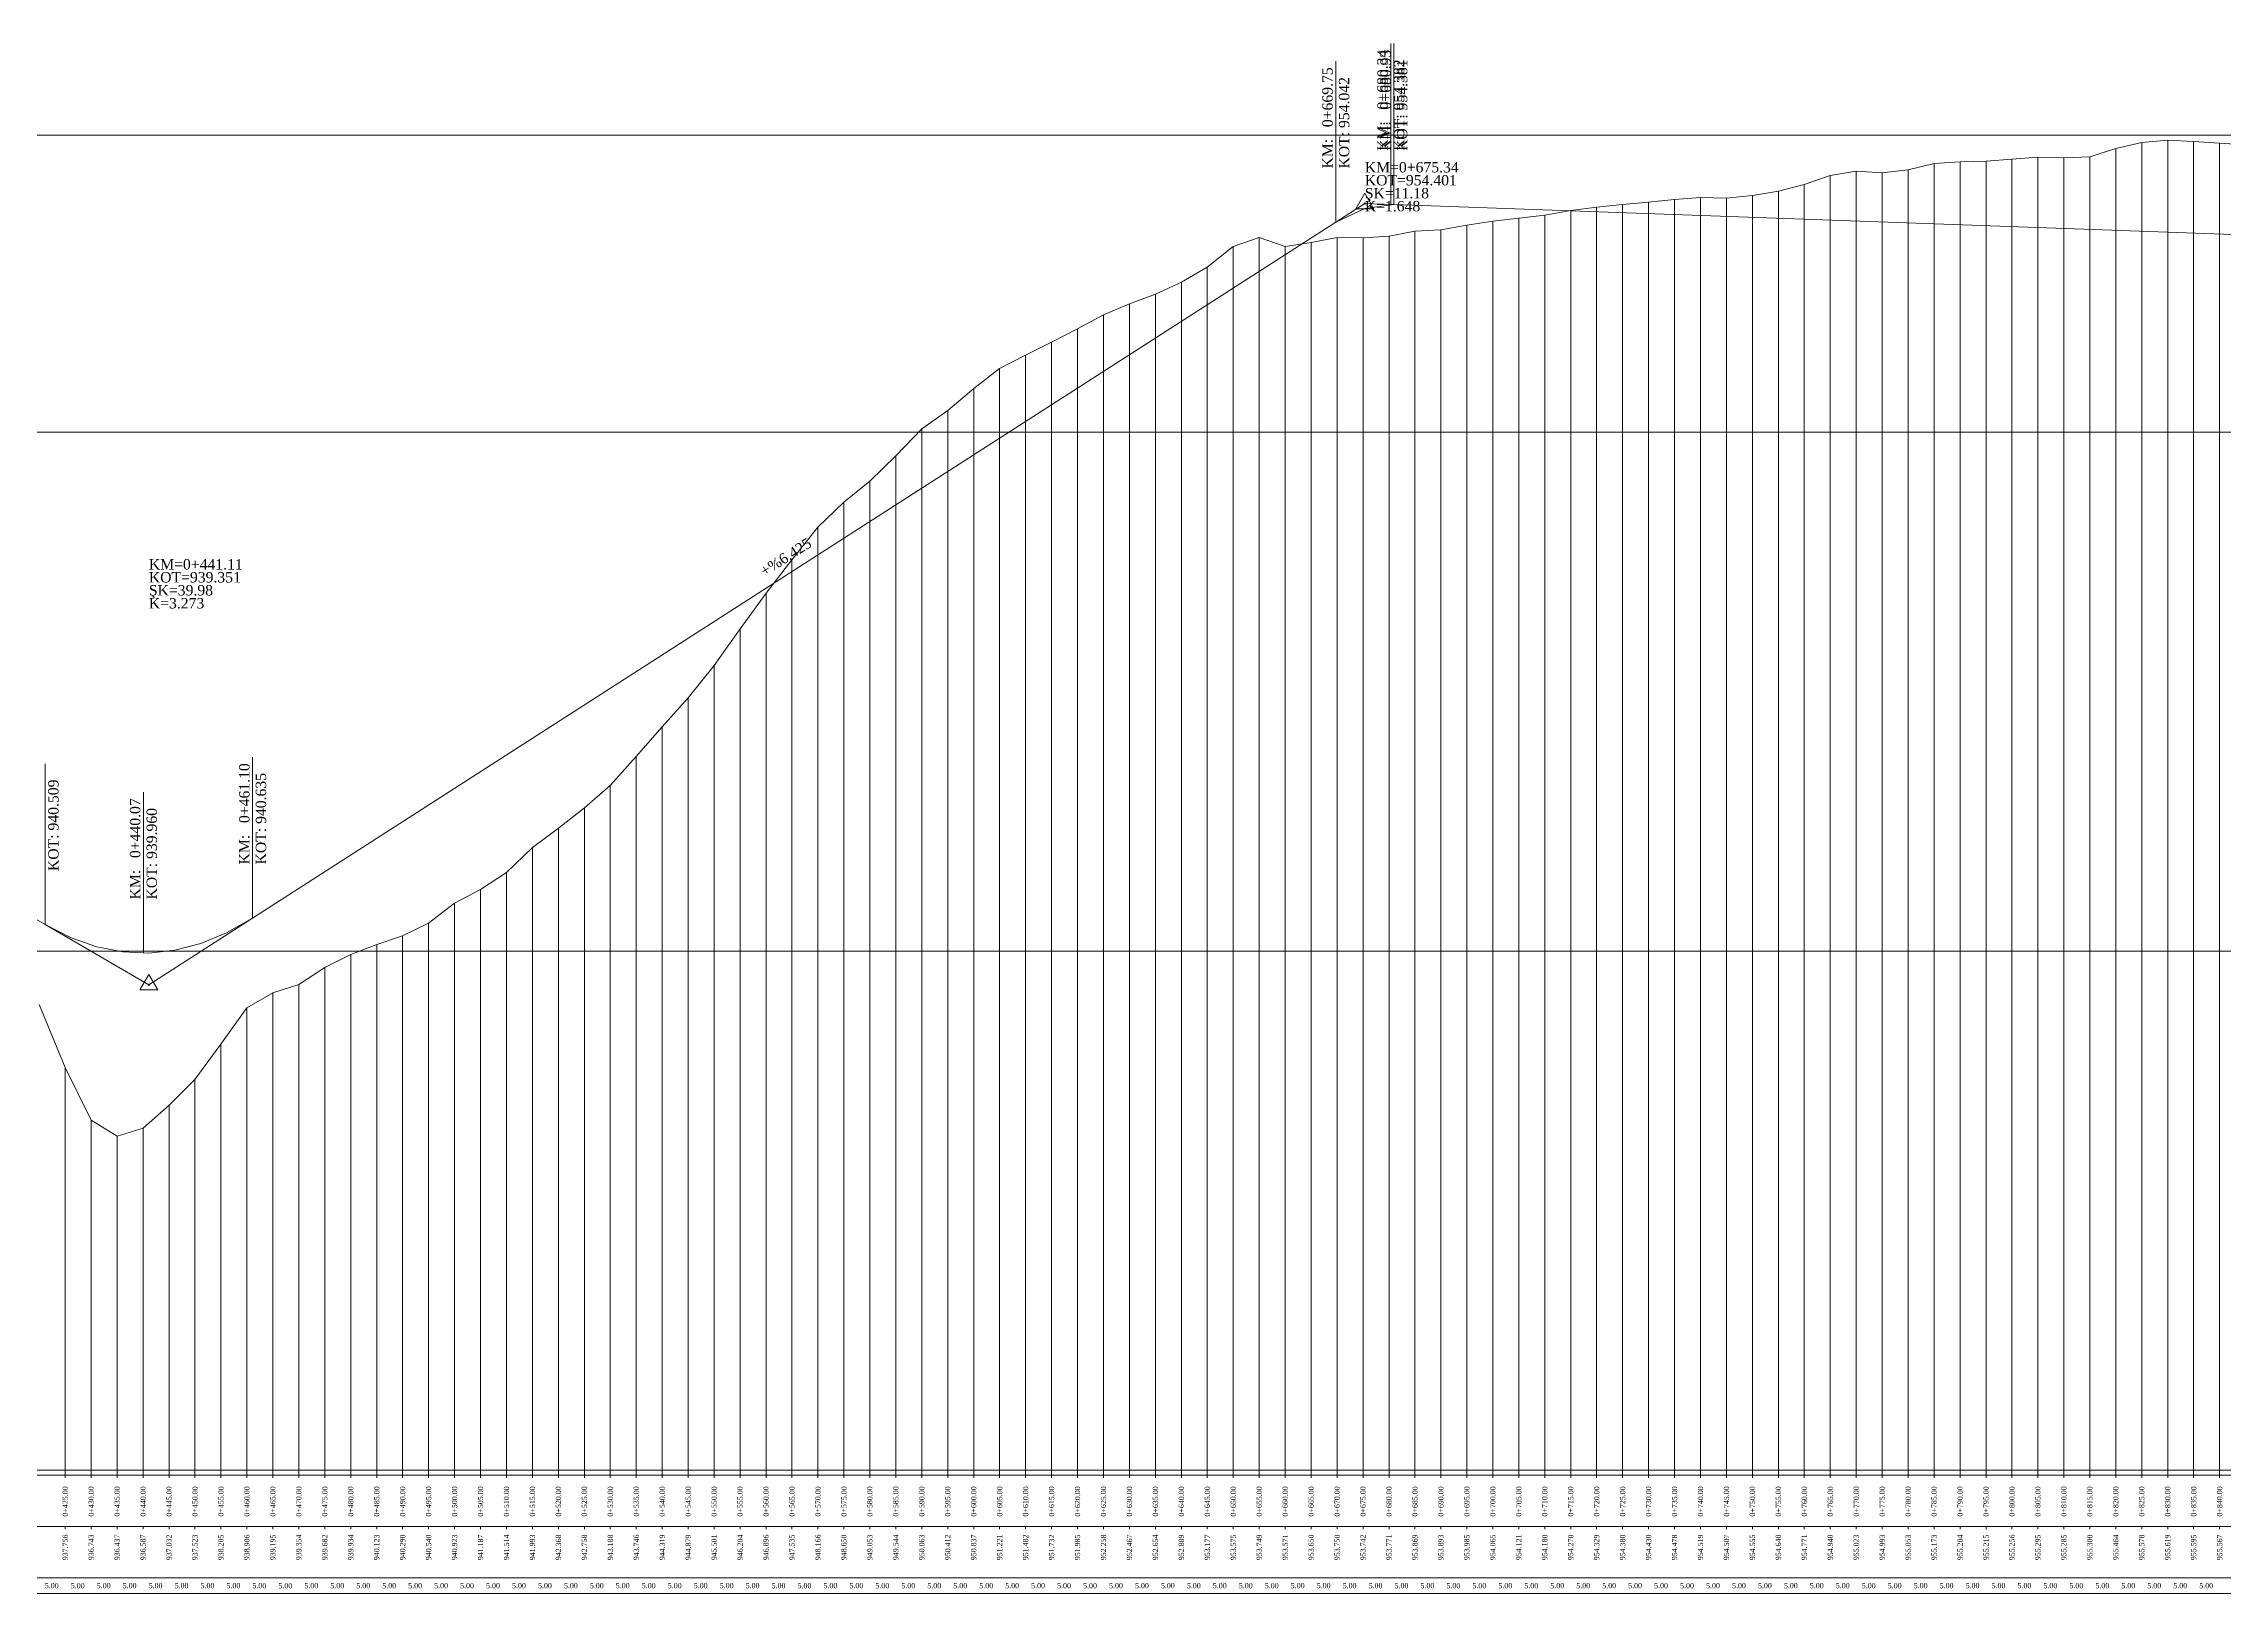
# Model space of a CAD drawing. Header units: metres. Extents: x 478603 to 489313, y 4282657 to 4289463.
# Drawn here: x 484133.5 to 484553.6, y 4285186.8 to 4285485.3 of the extents above; entities that cross this region are included whole.
import ezdxf

# ---------------------------------------------------------------- set-up
doc = ezdxf.new("R2010")
doc.units = ezdxf.units.M
for name, color, linetype, lineweight in [('PL_SEMBOL', 7, 'Continuous', 0), ('PR_ALINMAN', 1, 'Continuous', 0), ('PR_ENK_ARAMESAFE', 5, 'Continuous', 0), ('PR_ENK_EKSEN1', 5, 'Continuous', 0), ('PR_ENK_EKSEN1D', 1, 'Continuous', 0), ('PR_ENK_KM', 18, 'Continuous', 0), ('PR_ENK_Z', 96, 'Continuous', 0), ('PR_KIYAS', 153, 'Continuous', 0), ('PR_KURP', 2, 'Continuous', 0), ('PR_KURP_MIN', 30, 'Continuous', 0), ('PR_KURP_TF', 4, 'Continuous', 0), ('PR_KURP_TO', 96, 'Continuous', 0), ('PR_PROFIL', 153, 'Continuous', 0), ('PR_TANJANT', 30, 'Continuous', 0)]:
    doc.layers.add(name, color=color, linetype=linetype, lineweight=lineweight)
doc.styles.get("Standard").update_dxf_attribs({"font": 'times.ttf'})

# ---------------------------------------------------------------- blocks, each defined once
blk = doc.blocks.new('3')
at = {"layer": 'PL_SEMBOL'}
for p, q in [((0, 2), (-1.75, -1)), ((0.125, 0.125), (-0.125, -0.125)), ((-0.125, 0.125), (0.125, -0.125)), ((1.75, -1), (0, 2)), ((-1.75, -1), (1.75, -1))]:
    blk.add_line(p, q, dxfattribs=at)

msp = doc.modelspace()

# ---------------------------------------------------------------- linework, layer by layer
at = {"layer": 'PR_ALINMAN'}
for p, q in [((484393.6, 4285454.34), (484841.27, 4285438.38)), ((484173.77, 4285316.88), (484382.42, 4285450.94)), ((484038.33, 4285370.89), (484133.79, 4285315.61))]:
    msp.add_line(p, q, dxfattribs=at)
at = {"layer": 'PR_ENK_EKSEN1'}
for p, q in [((484527.67, 4285463.52), (484532.67, 4285465.16)), ((484532.67, 4285465.16), (484537.67, 4285466.3)), ((484537.67, 4285466.3), (484542.67, 4285466.72)), ((484542.67, 4285466.72), (484547.67, 4285466.47)), ((484547.67, 4285466.47), (484552.67, 4285466.19)), ((484552.67, 4285466.19), (484557.67, 4285465.86)), ((484472.67, 4285458.23), (484477.67, 4285459.92)), ((484477.67, 4285459.92), (484482.67, 4285460.75)), ((484482.67, 4285460.75), (484487.67, 4285460.45)), ((484487.67, 4285460.45), (484492.67, 4285461.05)), ((484492.67, 4285461.05), (484497.67, 4285462.26)), ((484497.67, 4285462.26), (484502.67, 4285462.57)), ((484502.67, 4285462.57), (484507.67, 4285462.67)), ((484507.67, 4285462.67), (484512.67, 4285463.08)), ((484512.67, 4285463.08), (484517.67, 4285463.47)), ((484517.67, 4285463.47), (484522.67, 4285463.37)), ((484522.67, 4285463.37), (484527.67, 4285463.52)), ((484442.67, 4285454.82), (484447.67, 4285455.3)), ((484447.67, 4285455.3), (484452.67, 4285455.71)), ((484452.67, 4285455.71), (484457.67, 4285455.59)), ((484457.67, 4285455.59), (484462.67, 4285456.07)), ((484462.67, 4285456.07), (484467.67, 4285456.93)), ((484467.67, 4285456.93), (484472.67, 4285458.23)), ((484407.67, 4285450.37), (484412.67, 4285451.17)), ((484412.67, 4285451.17), (484417.67, 4285451.73)), ((484417.67, 4285451.73), (484422.67, 4285452.32)), ((484422.67, 4285452.32), (484427.67, 4285453.22)), ((484427.67, 4285453.22), (484432.67, 4285453.81)), ((484432.67, 4285453.81), (484437.67, 4285454.32)), ((484437.67, 4285454.32), (484442.67, 4285454.82)), ((484362.67, 4285446.27), (484367.67, 4285448.02)), ((484367.67, 4285448.02), (484372.67, 4285446.24)), ((484372.67, 4285446.24), (484377.67, 4285447.02)), ((484377.67, 4285447.02), (484382.67, 4285448.02)), ((484382.67, 4285448.02), (484387.67, 4285447.94)), ((484387.67, 4285447.94), (484392.67, 4285448.23)), ((484392.67, 4285448.23), (484397.67, 4285449.21)), ((484397.67, 4285449.21), (484402.67, 4285449.45)), ((484402.67, 4285449.45), (484407.67, 4285450.37)), ((484357.67, 4285442.29), (484362.67, 4285446.27)), ((484347.67, 4285437.07), (484352.67, 4285439.41)), ((484352.67, 4285439.41), (484357.67, 4285442.29)), ((484337.67, 4285433.1), (484342.67, 4285435.19)), ((484342.67, 4285435.19), (484347.67, 4285437.07)), ((484327.67, 4285427.84), (484332.67, 4285430.38)), ((484332.67, 4285430.38), (484337.67, 4285433.1)), ((484322.67, 4285425.34), (484327.67, 4285427.84)), ((484312.67, 4285418.9), (484317.67, 4285422.73)), ((484317.67, 4285422.73), (484322.67, 4285425.34)), ((484307.67, 4285414.65), (484312.67, 4285418.9)), ((484302.67, 4285411.16), (484307.67, 4285414.65)), ((484297.67, 4285405.96), (484302.67, 4285411.16)), ((484292.67, 4285401.05), (484297.67, 4285405.96)), ((484287.67, 4285397.03), (484292.67, 4285401.05)), ((484282.67, 4285392.18), (484287.67, 4285397.03)), ((484277.67, 4285385.87), (484282.67, 4285392.18)), ((484272.67, 4285379.49), (484277.67, 4285385.87)), ((484267.67, 4285372.57), (484272.67, 4285379.49)), ((484262.67, 4285365.53), (484267.67, 4285372.57)), ((484257.67, 4285359.31), (484262.67, 4285365.53)), ((484252.67, 4285353.71), (484257.67, 4285359.31)), ((484247.67, 4285347.99), (484252.67, 4285353.71)), ((484242.67, 4285342.4), (484247.67, 4285347.99)), ((484237.67, 4285338.1), (484242.67, 4285342.4)), ((484232.67, 4285334.2), (484237.67, 4285338.1)), ((484227.67, 4285330.45), (484232.67, 4285334.2)), ((484222.67, 4285325.67), (484227.67, 4285330.45)), ((484217.67, 4285322.4), (484222.67, 4285325.67)), ((484212.67, 4285319.76), (484217.67, 4285322.4)), ((484207.67, 4285315.92), (484212.67, 4285319.76)), ((484197.67, 4285311.76), (484202.67, 4285313.43)), ((484202.67, 4285313.43), (484207.67, 4285315.92)), ((484187.67, 4285307.34), (484192.67, 4285309.86)), ((484192.67, 4285309.86), (484197.67, 4285311.76)), ((484177.67, 4285302.48), (484182.67, 4285304.06)), ((484182.67, 4285304.06), (484187.67, 4285307.34)), ((484132.67, 4285300.25), (484137.67, 4285288.08)), ((484172.67, 4285299.58), (484177.67, 4285302.48)), ((484167.67, 4285292.57), (484172.67, 4285299.58)), ((484162.67, 4285285.75), (484167.67, 4285292.57)), ((484137.67, 4285288.08), (484142.67, 4285277.95)), ((484157.67, 4285280.84), (484162.67, 4285285.75)), ((484152.67, 4285276.39), (484157.67, 4285280.84)), ((484142.67, 4285277.95), (484147.67, 4285274.89)), ((484147.67, 4285274.89), (484152.67, 4285276.39))]:
    msp.add_line(p, q, dxfattribs=at)
at = {"layer": 'PR_ENK_EKSEN1D'}
for p, q in [((484532.67, 4285209.52), (484532.67, 4285465.16)), ((484537.67, 4285209.52), (484537.67, 4285466.3)), ((484542.67, 4285209.52), (484542.67, 4285466.72)), ((484547.67, 4285209.52), (484547.67, 4285466.47)), ((484552.67, 4285209.52), (484552.67, 4285466.19)), ((484477.67, 4285209.52), (484477.67, 4285459.92)), ((484482.67, 4285209.52), (484482.67, 4285460.75)), ((484487.67, 4285209.52), (484487.67, 4285460.45)), ((484492.67, 4285209.52), (484492.67, 4285461.05)), ((484497.67, 4285209.52), (484497.67, 4285462.26)), ((484502.67, 4285209.52), (484502.67, 4285462.57)), ((484507.67, 4285209.52), (484507.67, 4285462.67)), ((484512.67, 4285209.52), (484512.67, 4285463.08)), ((484517.67, 4285209.52), (484517.67, 4285463.47)), ((484522.67, 4285209.52), (484522.67, 4285463.37)), ((484527.67, 4285209.52), (484527.67, 4285463.52)), ((484447.67, 4285209.52), (484447.67, 4285455.3)), ((484452.67, 4285209.52), (484452.67, 4285455.71)), ((484457.67, 4285209.52), (484457.67, 4285455.59)), ((484462.67, 4285209.52), (484462.67, 4285456.07)), ((484467.67, 4285209.52), (484467.67, 4285456.93)), ((484472.67, 4285209.52), (484472.67, 4285458.23)), ((484412.67, 4285209.52), (484412.67, 4285451.17)), ((484417.67, 4285209.52), (484417.67, 4285451.73)), ((484422.67, 4285209.52), (484422.67, 4285452.32)), ((484427.67, 4285209.52), (484427.67, 4285453.22)), ((484432.67, 4285209.52), (484432.67, 4285453.81)), ((484437.67, 4285209.52), (484437.67, 4285454.32)), ((484442.67, 4285209.52), (484442.67, 4285454.82)), ((484367.67, 4285209.52), (484367.67, 4285448.02)), ((484377.67, 4285209.52), (484377.67, 4285447.02)), ((484382.67, 4285209.52), (484382.67, 4285448.02)), ((484387.67, 4285209.52), (484387.67, 4285447.94)), ((484392.67, 4285209.52), (484392.67, 4285448.23)), ((484397.67, 4285209.52), (484397.67, 4285449.21)), ((484402.67, 4285209.52), (484402.67, 4285449.45)), ((484407.67, 4285209.52), (484407.67, 4285450.37)), ((484362.67, 4285209.52), (484362.67, 4285446.27)), ((484372.67, 4285209.52), (484372.67, 4285446.24)), ((484352.67, 4285209.52), (484352.67, 4285439.41)), ((484357.67, 4285209.52), (484357.67, 4285442.29)), ((484342.67, 4285209.52), (484342.67, 4285435.19)), ((484347.67, 4285209.52), (484347.67, 4285437.07)), ((484332.67, 4285209.52), (484332.67, 4285430.38)), ((484337.67, 4285209.52), (484337.67, 4285433.1)), ((484327.67, 4285209.52), (484327.67, 4285427.84)), ((484317.67, 4285209.52), (484317.67, 4285422.73)), ((484322.67, 4285209.52), (484322.67, 4285425.34)), ((484312.67, 4285209.52), (484312.67, 4285418.9)), ((484307.67, 4285209.52), (484307.67, 4285414.65)), ((484302.67, 4285209.52), (484302.67, 4285411.16)), ((484297.67, 4285209.52), (484297.67, 4285405.96)), ((484292.67, 4285209.52), (484292.67, 4285401.05)), ((484287.67, 4285209.52), (484287.67, 4285397.03)), ((484282.67, 4285209.52), (484282.67, 4285392.18)), ((484277.67, 4285209.52), (484277.67, 4285385.87)), ((484272.67, 4285209.52), (484272.67, 4285379.49)), ((484267.67, 4285209.52), (484267.67, 4285372.57)), ((484262.67, 4285209.52), (484262.67, 4285365.53)), ((484257.67, 4285209.52), (484257.67, 4285359.31)), ((484252.67, 4285209.52), (484252.67, 4285353.71)), ((484247.67, 4285209.52), (484247.67, 4285347.99)), ((484242.67, 4285209.52), (484242.67, 4285342.4)), ((484237.67, 4285209.52), (484237.67, 4285338.1)), ((484232.67, 4285209.52), (484232.67, 4285334.2)), ((484227.67, 4285209.52), (484227.67, 4285330.45)), ((484222.67, 4285209.52), (484222.67, 4285325.67)), ((484217.67, 4285209.52), (484217.67, 4285322.4)), ((484212.67, 4285209.52), (484212.67, 4285319.76)), ((484202.67, 4285209.52), (484202.67, 4285313.43)), ((484207.67, 4285209.52), (484207.67, 4285315.92)), ((484192.67, 4285209.52), (484192.67, 4285309.86)), ((484197.67, 4285209.52), (484197.67, 4285311.76)), ((484182.67, 4285209.52), (484182.67, 4285304.06)), ((484187.67, 4285209.52), (484187.67, 4285307.34)), ((484177.67, 4285209.52), (484177.67, 4285302.48)), ((484172.67, 4285209.52), (484172.67, 4285299.58)), ((484167.67, 4285209.52), (484167.67, 4285292.57)), ((484137.67, 4285209.52), (484137.67, 4285288.08)), ((484162.67, 4285209.52), (484162.67, 4285285.75)), ((484157.67, 4285209.52), (484157.67, 4285280.84)), ((484142.67, 4285209.52), (484142.67, 4285277.95)), ((484147.67, 4285209.52), (484147.67, 4285274.89)), ((484152.67, 4285209.52), (484152.67, 4285276.39))]:
    msp.add_line(p, q, dxfattribs=at)
at = {"layer": 'PR_KIYAS'}
for p, q in [((483712.67, 4285410.52), (484841.27, 4285410.52)), ((483712.67, 4285310.52), (484841.27, 4285310.52)), ((483712.67, 4285210.52), (484841.27, 4285210.52))]:
    msp.add_line(p, q, dxfattribs=at)
at = {"layer": 'PR_KURP'}
for p, q in [((484382.42, 4285450.94), (484388.01, 4285453.59)), ((484388.01, 4285453.59), (484393.6, 4285454.34)), ((484168.77, 4285314.05), (484173.77, 4285316.88)), ((484133.79, 4285315.61), (484138.79, 4285313.1)), ((484138.79, 4285313.1), (484143.79, 4285311.35)), ((484163.78, 4285311.98), (484168.77, 4285314.05)), ((484143.79, 4285311.35), (484148.78, 4285310.36)), ((484148.78, 4285310.36), (484153.78, 4285310.14)), ((484153.78, 4285310.14), (484158.78, 4285310.68)), ((484158.78, 4285310.68), (484163.78, 4285311.98))]:
    msp.add_line(p, q, dxfattribs=at)
at = {"layer": 'PR_KURP_MIN'}
for p, q in [((484393.01, 4285454.35), (484393.01, 4285485.35)), ((484152.74, 4285310.12), (484152.74, 4285341.12))]:
    msp.add_line(p, q, dxfattribs=at)
at = {"layer": 'PR_KURP_TF'}
for p, q in [((484393.6, 4285454.34), (484393.6, 4285485.34)), ((484173.77, 4285316.88), (484173.77, 4285347.88))]:
    msp.add_line(p, q, dxfattribs=at)
at = {"layer": 'PR_KURP_TO'}
for p, q in [((484382.42, 4285450.94), (484382.42, 4285481.94)), ((484133.79, 4285315.61), (484133.79, 4285346.61))]:
    msp.add_line(p, q, dxfattribs=at)
at = {"layer": 'PR_PROFIL'}
for p, q in [((483712.67, 4285467.72), (484841.27, 4285467.72)), ((483692.67, 4285209.52), (484841.27, 4285209.52)), ((484137.67, 4285209.02), (484137.67, 4285209.52)), ((484142.67, 4285209.02), (484142.67, 4285209.52)), ((484147.67, 4285209.02), (484147.67, 4285209.52)), ((484152.67, 4285209.02), (484152.67, 4285209.52)), ((484157.67, 4285209.02), (484157.67, 4285209.52)), ((484162.67, 4285209.02), (484162.67, 4285209.52)), ((484167.67, 4285209.02), (484167.67, 4285209.52)), ((484172.67, 4285209.02), (484172.67, 4285209.52)), ((484177.67, 4285209.02), (484177.67, 4285209.52)), ((484182.67, 4285209.02), (484182.67, 4285209.52)), ((484187.67, 4285209.02), (484187.67, 4285209.52)), ((484192.67, 4285209.02), (484192.67, 4285209.52)), ((484197.67, 4285209.02), (484197.67, 4285209.52)), ((484202.67, 4285209.02), (484202.67, 4285209.52)), ((484207.67, 4285209.02), (484207.67, 4285209.52)), ((484212.67, 4285209.02), (484212.67, 4285209.52)), ((484217.67, 4285209.02), (484217.67, 4285209.52)), ((484222.67, 4285209.02), (484222.67, 4285209.52)), ((484227.67, 4285209.02), (484227.67, 4285209.52)), ((484232.67, 4285209.02), (484232.67, 4285209.52)), ((484237.67, 4285209.02), (484237.67, 4285209.52)), ((484242.67, 4285209.02), (484242.67, 4285209.52)), ((484247.67, 4285209.02), (484247.67, 4285209.52)), ((484252.67, 4285209.02), (484252.67, 4285209.52)), ((484257.67, 4285209.02), (484257.67, 4285209.52)), ((484262.67, 4285209.02), (484262.67, 4285209.52)), ((484267.67, 4285209.02), (484267.67, 4285209.52)), ((484272.67, 4285209.02), (484272.67, 4285209.52)), ((484277.67, 4285209.02), (484277.67, 4285209.52)), ((484282.67, 4285209.02), (484282.67, 4285209.52)), ((484287.67, 4285209.02), (484287.67, 4285209.52)), ((484292.67, 4285209.02), (484292.67, 4285209.52)), ((484297.67, 4285209.02), (484297.67, 4285209.52)), ((484302.67, 4285209.02), (484302.67, 4285209.52)), ((484307.67, 4285209.02), (484307.67, 4285209.52)), ((484312.67, 4285209.02), (484312.67, 4285209.52)), ((484317.67, 4285209.02), (484317.67, 4285209.52)), ((484322.67, 4285209.02), (484322.67, 4285209.52)), ((484327.67, 4285209.02), (484327.67, 4285209.52)), ((484332.67, 4285209.02), (484332.67, 4285209.52)), ((484337.67, 4285209.02), (484337.67, 4285209.52)), ((484342.67, 4285209.02), (484342.67, 4285209.52)), ((484347.67, 4285209.02), (484347.67, 4285209.52)), ((484352.67, 4285209.02), (484352.67, 4285209.52)), ((484357.67, 4285209.02), (484357.67, 4285209.52)), ((484362.67, 4285209.02), (484362.67, 4285209.52)), ((484367.67, 4285209.02), (484367.67, 4285209.52)), ((484372.67, 4285209.02), (484372.67, 4285209.52)), ((484377.67, 4285209.02), (484377.67, 4285209.52)), ((484382.67, 4285209.02), (484382.67, 4285209.52)), ((484387.67, 4285209.02), (484387.67, 4285209.52)), ((484392.67, 4285209.02), (484392.67, 4285209.52)), ((484397.67, 4285209.02), (484397.67, 4285209.52)), ((484402.67, 4285209.02), (484402.67, 4285209.52)), ((484407.67, 4285209.02), (484407.67, 4285209.52)), ((484412.67, 4285209.02), (484412.67, 4285209.52)), ((484417.67, 4285209.02), (484417.67, 4285209.52)), ((484422.67, 4285209.02), (484422.67, 4285209.52)), ((484427.67, 4285209.02), (484427.67, 4285209.52)), ((484432.67, 4285209.02), (484432.67, 4285209.52)), ((484437.67, 4285209.02), (484437.67, 4285209.52)), ((484442.67, 4285209.02), (484442.67, 4285209.52)), ((484447.67, 4285209.02), (484447.67, 4285209.52)), ((484452.67, 4285209.02), (484452.67, 4285209.52)), ((484457.67, 4285209.02), (484457.67, 4285209.52)), ((484462.67, 4285209.02), (484462.67, 4285209.52)), ((484467.67, 4285209.02), (484467.67, 4285209.52)), ((484472.67, 4285209.02), (484472.67, 4285209.52)), ((484477.67, 4285209.02), (484477.67, 4285209.52)), ((484482.67, 4285209.02), (484482.67, 4285209.52)), ((484487.67, 4285209.02), (484487.67, 4285209.52)), ((484492.67, 4285209.02), (484492.67, 4285209.52)), ((484497.67, 4285209.02), (484497.67, 4285209.52)), ((484502.67, 4285209.02), (484502.67, 4285209.52)), ((484507.67, 4285209.02), (484507.67, 4285209.52)), ((484512.67, 4285209.02), (484512.67, 4285209.52)), ((484517.67, 4285209.02), (484517.67, 4285209.52)), ((484522.67, 4285209.02), (484522.67, 4285209.52)), ((484527.67, 4285209.02), (484527.67, 4285209.52)), ((484532.67, 4285209.02), (484532.67, 4285209.52)), ((484537.67, 4285209.02), (484537.67, 4285209.52)), ((484542.67, 4285209.02), (484542.67, 4285209.52)), ((484547.67, 4285209.02), (484547.67, 4285209.52)), ((484552.67, 4285209.02), (484552.67, 4285209.52)), ((483692.67, 4285199.65), (484841.27, 4285199.65)), ((484137.67, 4285199.15), (484137.67, 4285199.65)), ((484142.67, 4285199.15), (484142.67, 4285199.65)), ((484147.67, 4285199.15), (484147.67, 4285199.65)), ((484152.67, 4285199.15), (484152.67, 4285199.65)), ((484157.67, 4285199.15), (484157.67, 4285199.65)), ((484162.67, 4285199.15), (484162.67, 4285199.65)), ((484167.67, 4285199.15), (484167.67, 4285199.65)), ((484172.67, 4285199.15), (484172.67, 4285199.65)), ((484177.67, 4285199.15), (484177.67, 4285199.65)), ((484182.67, 4285199.15), (484182.67, 4285199.65)), ((484187.67, 4285199.15), (484187.67, 4285199.65)), ((484192.67, 4285199.15), (484192.67, 4285199.65)), ((484197.67, 4285199.15), (484197.67, 4285199.65)), ((484202.67, 4285199.15), (484202.67, 4285199.65)), ((484207.67, 4285199.15), (484207.67, 4285199.65)), ((484212.67, 4285199.15), (484212.67, 4285199.65)), ((484217.67, 4285199.15), (484217.67, 4285199.65)), ((484222.67, 4285199.15), (484222.67, 4285199.65)), ((484227.67, 4285199.15), (484227.67, 4285199.65)), ((484232.67, 4285199.15), (484232.67, 4285199.65)), ((484237.67, 4285199.15), (484237.67, 4285199.65)), ((484242.67, 4285199.15), (484242.67, 4285199.65)), ((484247.67, 4285199.15), (484247.67, 4285199.65)), ((484252.67, 4285199.15), (484252.67, 4285199.65)), ((484257.67, 4285199.15), (484257.67, 4285199.65)), ((484262.67, 4285199.15), (484262.67, 4285199.65)), ((484267.67, 4285199.15), (484267.67, 4285199.65)), ((484272.67, 4285199.15), (484272.67, 4285199.65)), ((484277.67, 4285199.15), (484277.67, 4285199.65)), ((484282.67, 4285199.15), (484282.67, 4285199.65)), ((484287.67, 4285199.15), (484287.67, 4285199.65)), ((484292.67, 4285199.15), (484292.67, 4285199.65)), ((484297.67, 4285199.15), (484297.67, 4285199.65)), ((484302.67, 4285199.15), (484302.67, 4285199.65)), ((484307.67, 4285199.15), (484307.67, 4285199.65)), ((484312.67, 4285199.15), (484312.67, 4285199.65)), ((484317.67, 4285199.15), (484317.67, 4285199.65)), ((484322.67, 4285199.15), (484322.67, 4285199.65)), ((484327.67, 4285199.15), (484327.67, 4285199.65)), ((484332.67, 4285199.15), (484332.67, 4285199.65)), ((484337.67, 4285199.15), (484337.67, 4285199.65)), ((484342.67, 4285199.15), (484342.67, 4285199.65)), ((484347.67, 4285199.15), (484347.67, 4285199.65)), ((484352.67, 4285199.15), (484352.67, 4285199.65)), ((484357.67, 4285199.15), (484357.67, 4285199.65)), ((484362.67, 4285199.15), (484362.67, 4285199.65)), ((484367.67, 4285199.15), (484367.67, 4285199.65)), ((484372.67, 4285199.15), (484372.67, 4285199.65)), ((484377.67, 4285199.15), (484377.67, 4285199.65)), ((484382.67, 4285199.15), (484382.67, 4285199.65)), ((484387.67, 4285199.15), (484387.67, 4285199.65)), ((484392.67, 4285199.15), (484392.67, 4285199.65)), ((484397.67, 4285199.15), (484397.67, 4285199.65)), ((484402.67, 4285199.15), (484402.67, 4285199.65)), ((484407.67, 4285199.15), (484407.67, 4285199.65)), ((484412.67, 4285199.15), (484412.67, 4285199.65)), ((484417.67, 4285199.15), (484417.67, 4285199.65)), ((484422.67, 4285199.15), (484422.67, 4285199.65)), ((484427.67, 4285199.15), (484427.67, 4285199.65)), ((484432.67, 4285199.15), (484432.67, 4285199.65)), ((484437.67, 4285199.15), (484437.67, 4285199.65)), ((484442.67, 4285199.15), (484442.67, 4285199.65)), ((484447.67, 4285199.15), (484447.67, 4285199.65)), ((484452.67, 4285199.15), (484452.67, 4285199.65)), ((484457.67, 4285199.15), (484457.67, 4285199.65)), ((484462.67, 4285199.15), (484462.67, 4285199.65)), ((484467.67, 4285199.15), (484467.67, 4285199.65)), ((484472.67, 4285199.15), (484472.67, 4285199.65)), ((484477.67, 4285199.15), (484477.67, 4285199.65)), ((484482.67, 4285199.15), (484482.67, 4285199.65)), ((484487.67, 4285199.15), (484487.67, 4285199.65)), ((484492.67, 4285199.15), (484492.67, 4285199.65)), ((484497.67, 4285199.15), (484497.67, 4285199.65)), ((484502.67, 4285199.15), (484502.67, 4285199.65)), ((484507.67, 4285199.15), (484507.67, 4285199.65)), ((484512.67, 4285199.15), (484512.67, 4285199.65)), ((484517.67, 4285199.15), (484517.67, 4285199.65)), ((484522.67, 4285199.15), (484522.67, 4285199.65)), ((484527.67, 4285199.15), (484527.67, 4285199.65)), ((484532.67, 4285199.15), (484532.67, 4285199.65)), ((484537.67, 4285199.15), (484537.67, 4285199.65)), ((484542.67, 4285199.15), (484542.67, 4285199.65)), ((484547.67, 4285199.15), (484547.67, 4285199.65)), ((484552.67, 4285199.15), (484552.67, 4285199.65)), ((483692.67, 4285189.77), (484841.27, 4285189.77)), ((483692.67, 4285186.77), (484841.27, 4285186.77))]:
    msp.add_line(p, q, dxfattribs=at)
at = {"layer": 'PR_TANJANT'}
for p, q in [((484382.42, 4285450.94), (484388.01, 4285454.53)), ((484388.01, 4285454.53), (484393.6, 4285454.34)), ((484153.78, 4285304.03), (484173.77, 4285316.88)), ((484133.79, 4285315.61), (484153.78, 4285304.03))]:
    msp.add_line(p, q, dxfattribs=at)

# ---------------------------------------------------------------- block references
at = {"layer": 'PR_ALINMAN'}
for p in [(484388.01, 4285454.53), (484153.78, 4285304.03)]:
    msp.add_blockref('3', p, dxfattribs=at)

# ---------------------------------------------------------------- texts
for s, p in [('KM=0+675.34', (484388.01, 4285460.53)), ('KOT=954.401', (484388.01, 4285458.03)), ('ŞK=11.18', (484388.01, 4285455.53)), ('K=1.648', (484388.01, 4285453.03)), ('KM=0+441.11', (484153.78, 4285384.03)), ('KOT=939.351', (484153.78, 4285381.53)), ('ŞK=39.98', (484153.78, 4285379.03)), ('K=3.273', (484153.78, 4285376.53))]:
    msp.add_text(s, height=2, dxfattribs=at).set_placement(p)
msp.add_text('+%6.425', height=2, rotation=32.722, dxfattribs=at).set_placement((484272.39, 4285382.62))
at = {"layer": 'PR_ENK_ARAMESAFE'}
for p in [(484133.74, 4285187.77), (484138.74, 4285187.77), (484143.74, 4285187.77), (484148.74, 4285187.77), (484153.74, 4285187.77), (484158.74, 4285187.77), (484163.74, 4285187.77), (484168.74, 4285187.77), (484173.74, 4285187.77), (484178.74, 4285187.77), (484183.74, 4285187.77), (484188.74, 4285187.77), (484193.74, 4285187.77), (484198.74, 4285187.77), (484203.74, 4285187.77), (484208.74, 4285187.77), (484213.74, 4285187.77), (484218.74, 4285187.77), (484223.74, 4285187.77), (484228.74, 4285187.77), (484233.74, 4285187.77), (484238.74, 4285187.77), (484243.74, 4285187.77), (484248.74, 4285187.77), (484253.74, 4285187.77), (484258.74, 4285187.77), (484263.74, 4285187.77), (484268.74, 4285187.77), (484273.74, 4285187.77), (484278.74, 4285187.77), (484283.74, 4285187.77), (484288.74, 4285187.77), (484293.74, 4285187.77), (484298.74, 4285187.77), (484303.74, 4285187.77), (484308.74, 4285187.77), (484313.74, 4285187.77), (484318.74, 4285187.77), (484323.74, 4285187.77), (484328.74, 4285187.77), (484333.74, 4285187.77), (484338.74, 4285187.77), (484343.74, 4285187.77), (484348.74, 4285187.77), (484353.74, 4285187.77), (484358.74, 4285187.77), (484363.74, 4285187.77), (484368.74, 4285187.77), (484373.74, 4285187.77), (484378.74, 4285187.77), (484383.74, 4285187.77), (484388.74, 4285187.77), (484393.74, 4285187.77), (484398.74, 4285187.77), (484403.74, 4285187.77), (484408.74, 4285187.77), (484413.74, 4285187.77), (484418.74, 4285187.77), (484423.74, 4285187.77), (484428.74, 4285187.77), (484433.74, 4285187.77), (484438.74, 4285187.77), (484443.74, 4285187.77), (484448.74, 4285187.77), (484453.74, 4285187.77), (484458.74, 4285187.77), (484463.74, 4285187.77), (484468.74, 4285187.77), (484473.74, 4285187.77), (484478.74, 4285187.77), (484483.74, 4285187.77), (484488.74, 4285187.77), (484493.74, 4285187.77), (484498.74, 4285187.77), (484503.74, 4285187.77), (484508.74, 4285187.77), (484513.74, 4285187.77), (484518.74, 4285187.77), (484523.74, 4285187.77), (484528.74, 4285187.77), (484533.74, 4285187.77), (484538.74, 4285187.77), (484543.74, 4285187.77), (484548.74, 4285187.77)]:
    msp.add_text('5.00', height=1, dxfattribs=at).set_placement(p)
at = {"layer": 'PR_ENK_KM'}
for s, p in [('  0+425.00', (484138.17, 4285200.81)), ('  0+430.00', (484143.17, 4285200.81)), ('  0+435.00', (484148.17, 4285200.81)), ('  0+440.00', (484153.17, 4285200.81)), ('  0+445.00', (484158.17, 4285200.81)), ('  0+450.00', (484163.17, 4285200.81)), ('  0+455.00', (484168.17, 4285200.81)), ('  0+460.00', (484173.17, 4285200.81)), ('  0+465.00', (484178.17, 4285200.81)), ('  0+470.00', (484183.17, 4285200.81)), ('  0+475.00', (484188.17, 4285200.81)), ('  0+480.00', (484193.17, 4285200.81)), ('  0+485.00', (484198.17, 4285200.81)), ('  0+490.00', (484203.17, 4285200.81)), ('  0+495.00', (484208.17, 4285200.81)), ('  0+500.00', (484213.17, 4285200.81)), ('  0+505.00', (484218.17, 4285200.81)), ('  0+510.00', (484223.17, 4285200.81)), ('  0+515.00', (484228.17, 4285200.81)), ('  0+520.00', (484233.17, 4285200.81)), ('  0+525.00', (484238.17, 4285200.81)), ('  0+530.00', (484243.17, 4285200.81)), ('  0+535.00', (484248.17, 4285200.81)), ('  0+540.00', (484253.17, 4285200.81)), ('  0+545.00', (484258.17, 4285200.81)), ('  0+550.00', (484263.17, 4285200.81)), ('  0+555.00', (484268.17, 4285200.81)), ('  0+560.00', (484273.17, 4285200.81)), ('  0+565.00', (484278.17, 4285200.81)), ('  0+570.00', (484283.17, 4285200.81)), ('  0+575.00', (484288.17, 4285200.81)), ('  0+580.00', (484293.17, 4285200.81)), ('  0+585.00', (484298.17, 4285200.81)), ('  0+590.00', (484303.17, 4285200.81)), ('  0+595.00', (484308.17, 4285200.81)), ('  0+600.00', (484313.17, 4285200.81)), ('  0+605.00', (484318.17, 4285200.81)), ('  0+610.00', (484323.17, 4285200.81)), ('  0+615.00', (484328.17, 4285200.81)), ('  0+620.00', (484333.17, 4285200.81)), ('  0+625.00', (484338.17, 4285200.81)), ('  0+630.00', (484343.17, 4285200.81)), ('  0+635.00', (484348.17, 4285200.81)), ('  0+640.00', (484353.17, 4285200.81)), ('  0+645.00', (484358.17, 4285200.81)), ('  0+650.00', (484363.17, 4285200.81)), ('  0+655.00', (484368.17, 4285200.81)), ('  0+660.00', (484373.17, 4285200.81)), ('  0+665.00', (484378.17, 4285200.81)), ('  0+670.00', (484383.17, 4285200.81)), ('  0+675.00', (484388.17, 4285200.81)), ('  0+680.00', (484393.17, 4285200.81)), ('  0+685.00', (484398.17, 4285200.81)), ('  0+690.00', (484403.17, 4285200.81)), ('  0+695.00', (484408.17, 4285200.81)), ('  0+700.00', (484413.17, 4285200.81)), ('  0+705.00', (484418.17, 4285200.81)), ('  0+710.00', (484423.17, 4285200.81)), ('  0+715.00', (484428.17, 4285200.81)), ('  0+720.00', (484433.17, 4285200.81)), ('  0+725.00', (484438.17, 4285200.81)), ('  0+730.00', (484443.17, 4285200.81)), ('  0+735.00', (484448.17, 4285200.81)), ('  0+740.00', (484453.17, 4285200.81)), ('  0+745.00', (484458.17, 4285200.81)), ('  0+750.00', (484463.17, 4285200.81)), ('  0+755.00', (484468.17, 4285200.81)), ('  0+760.00', (484473.17, 4285200.81)), ('  0+765.00', (484478.17, 4285200.81)), ('  0+770.00', (484483.17, 4285200.81)), ('  0+775.00', (484488.17, 4285200.81)), ('  0+780.00', (484493.17, 4285200.81)), ('  0+785.00', (484498.17, 4285200.81)), ('  0+790.00', (484503.17, 4285200.81)), ('  0+795.00', (484508.17, 4285200.81)), ('  0+800.00', (484513.17, 4285200.81)), ('  0+805.00', (484518.17, 4285200.81)), ('  0+810.00', (484523.17, 4285200.81)), ('  0+815.00', (484528.17, 4285200.81)), ('  0+820.00', (484533.17, 4285200.81)), ('  0+825.00', (484538.17, 4285200.81)), ('  0+830.00', (484543.17, 4285200.81)), ('  0+835.00', (484548.17, 4285200.81)), ('  0+840.00', (484553.17, 4285200.81))]:
    msp.add_text(s, height=1, rotation=90, dxfattribs=at).set_placement(p)
at = {"layer": 'PR_ENK_Z'}
for s, p in [('937.756', (484138.17, 4285193.15)), ('936.743', (484143.17, 4285193.15)), ('936.437', (484148.17, 4285193.15)), ('936.587', (484153.17, 4285193.15)), ('937.032', (484158.17, 4285193.15)), ('937.523', (484163.17, 4285193.15)), ('938.205', (484168.17, 4285193.15)), ('938.906', (484173.17, 4285193.15)), ('939.195', (484178.17, 4285193.15)), ('939.354', (484183.17, 4285193.15)), ('939.682', (484188.17, 4285193.15)), ('939.934', (484193.17, 4285193.15)), ('940.123', (484198.17, 4285193.15)), ('940.290', (484203.17, 4285193.15)), ('940.540', (484208.17, 4285193.15)), ('940.923', (484213.17, 4285193.15)), ('941.187', (484218.17, 4285193.15)), ('941.514', (484223.17, 4285193.15)), ('941.993', (484228.17, 4285193.15)), ('942.368', (484233.17, 4285193.15)), ('942.758', (484238.17, 4285193.15)), ('943.188', (484243.17, 4285193.15)), ('943.746', (484248.17, 4285193.15)), ('944.319', (484253.17, 4285193.15)), ('944.879', (484258.17, 4285193.15)), ('945.501', (484263.17, 4285193.15)), ('946.204', (484268.17, 4285193.15)), ('946.896', (484273.17, 4285193.15)), ('947.535', (484278.17, 4285193.15)), ('948.166', (484283.17, 4285193.15)), ('948.650', (484288.17, 4285193.15)), ('949.053', (484293.17, 4285193.15)), ('949.544', (484298.17, 4285193.15)), ('950.063', (484303.17, 4285193.15)), ('950.412', (484308.17, 4285193.15)), ('950.837', (484313.17, 4285193.15)), ('951.221', (484318.17, 4285193.15)), ('951.482', (484323.17, 4285193.15)), ('951.732', (484328.17, 4285193.15)), ('951.985', (484333.17, 4285193.15)), ('952.258', (484338.17, 4285193.15)), ('952.467', (484343.17, 4285193.15)), ('952.654', (484348.17, 4285193.15)), ('952.889', (484353.17, 4285193.15)), ('953.177', (484358.17, 4285193.15)), ('953.575', (484363.17, 4285193.15)), ('953.749', (484368.17, 4285193.15)), ('953.571', (484373.17, 4285193.15)), ('953.650', (484378.17, 4285193.15)), ('953.750', (484383.17, 4285193.15)), ('953.742', (484388.17, 4285193.15)), ('953.771', (484393.17, 4285193.15)), ('953.869', (484398.17, 4285193.15)), ('953.893', (484403.17, 4285193.15)), ('953.985', (484408.17, 4285193.15)), ('954.065', (484413.17, 4285193.15)), ('954.121', (484418.17, 4285193.15)), ('954.180', (484423.17, 4285193.15)), ('954.270', (484428.17, 4285193.15)), ('954.329', (484433.17, 4285193.15)), ('954.380', (484438.17, 4285193.15)), ('954.430', (484443.17, 4285193.15)), ('954.478', (484448.17, 4285193.15)), ('954.519', (484453.17, 4285193.15)), ('954.507', (484458.17, 4285193.15)), ('954.555', (484463.17, 4285193.15)), ('954.640', (484468.17, 4285193.15)), ('954.771', (484473.17, 4285193.15)), ('954.940', (484478.17, 4285193.15)), ('955.023', (484483.17, 4285193.15)), ('954.993', (484488.17, 4285193.15)), ('955.053', (484493.17, 4285193.15)), ('955.173', (484498.17, 4285193.15)), ('955.204', (484503.17, 4285193.15)), ('955.215', (484508.17, 4285193.15)), ('955.256', (484513.17, 4285193.15)), ('955.295', (484518.17, 4285193.15)), ('955.285', (484523.17, 4285193.15)), ('955.300', (484528.17, 4285193.15)), ('955.464', (484533.17, 4285193.15)), ('955.578', (484538.17, 4285193.15)), ('955.619', (484543.17, 4285193.15)), ('955.595', (484548.17, 4285193.15)), ('955.567', (484553.17, 4285193.15))]:
    msp.add_text(s, height=1, rotation=90, dxfattribs=at).set_placement(p)
at = {"layer": 'PR_KURP_MIN'}
for s, p in [('KM:   0+680.34', (484392.41, 4285464.68)), ('KOT: 954.382', (484395.61, 4285464.68)), ('KM:   0+440.07', (484152.14, 4285320.46)), ('KOT: 939.960', (484155.34, 4285320.46))]:
    msp.add_text(s, height=2, rotation=90, dxfattribs=at).set_placement(p)
at = {"layer": 'PR_KURP_TF'}
for s, p in [('KM:   0+680.93', (484393, 4285464.67)), ('KOT: 954.381', (484396.2, 4285464.67)), ('KM:   0+461.10', (484173.17, 4285327.21)), ('KOT: 940.635', (484176.37, 4285327.21))]:
    msp.add_text(s, height=2, rotation=90, dxfattribs=at).set_placement(p)
at = {"layer": 'PR_KURP_TO'}
for s, p in [('KM:   0+669.75', (484381.82, 4285461.28)), ('KOT: 954.042', (484385.02, 4285461.28)), ('KOT: 940.509', (484136.39, 4285325.94))]:
    msp.add_text(s, height=2, rotation=90, dxfattribs=at).set_placement(p)

doc.saveas('drawing.dxf')
